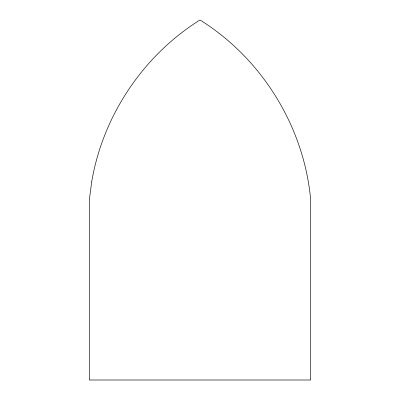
<?xml version="1.0" encoding="UTF-8"?>
<svg xmlns="http://www.w3.org/2000/svg" width="400" height="400" viewBox="0 0 400 400"><rect width="100%" height="100%" fill="white"/><g stroke="black" fill="none" stroke-linecap="round" stroke-linejoin="round"><path stroke-width="0.6" d="M91.685 181.92L89.3 200L89.3 380L310.7 380L310.7 200C304.21 127.11 262.12 58.675 200 20C143.15 55.515 102.81 115.815 91.685 181.92"/></g></svg>
